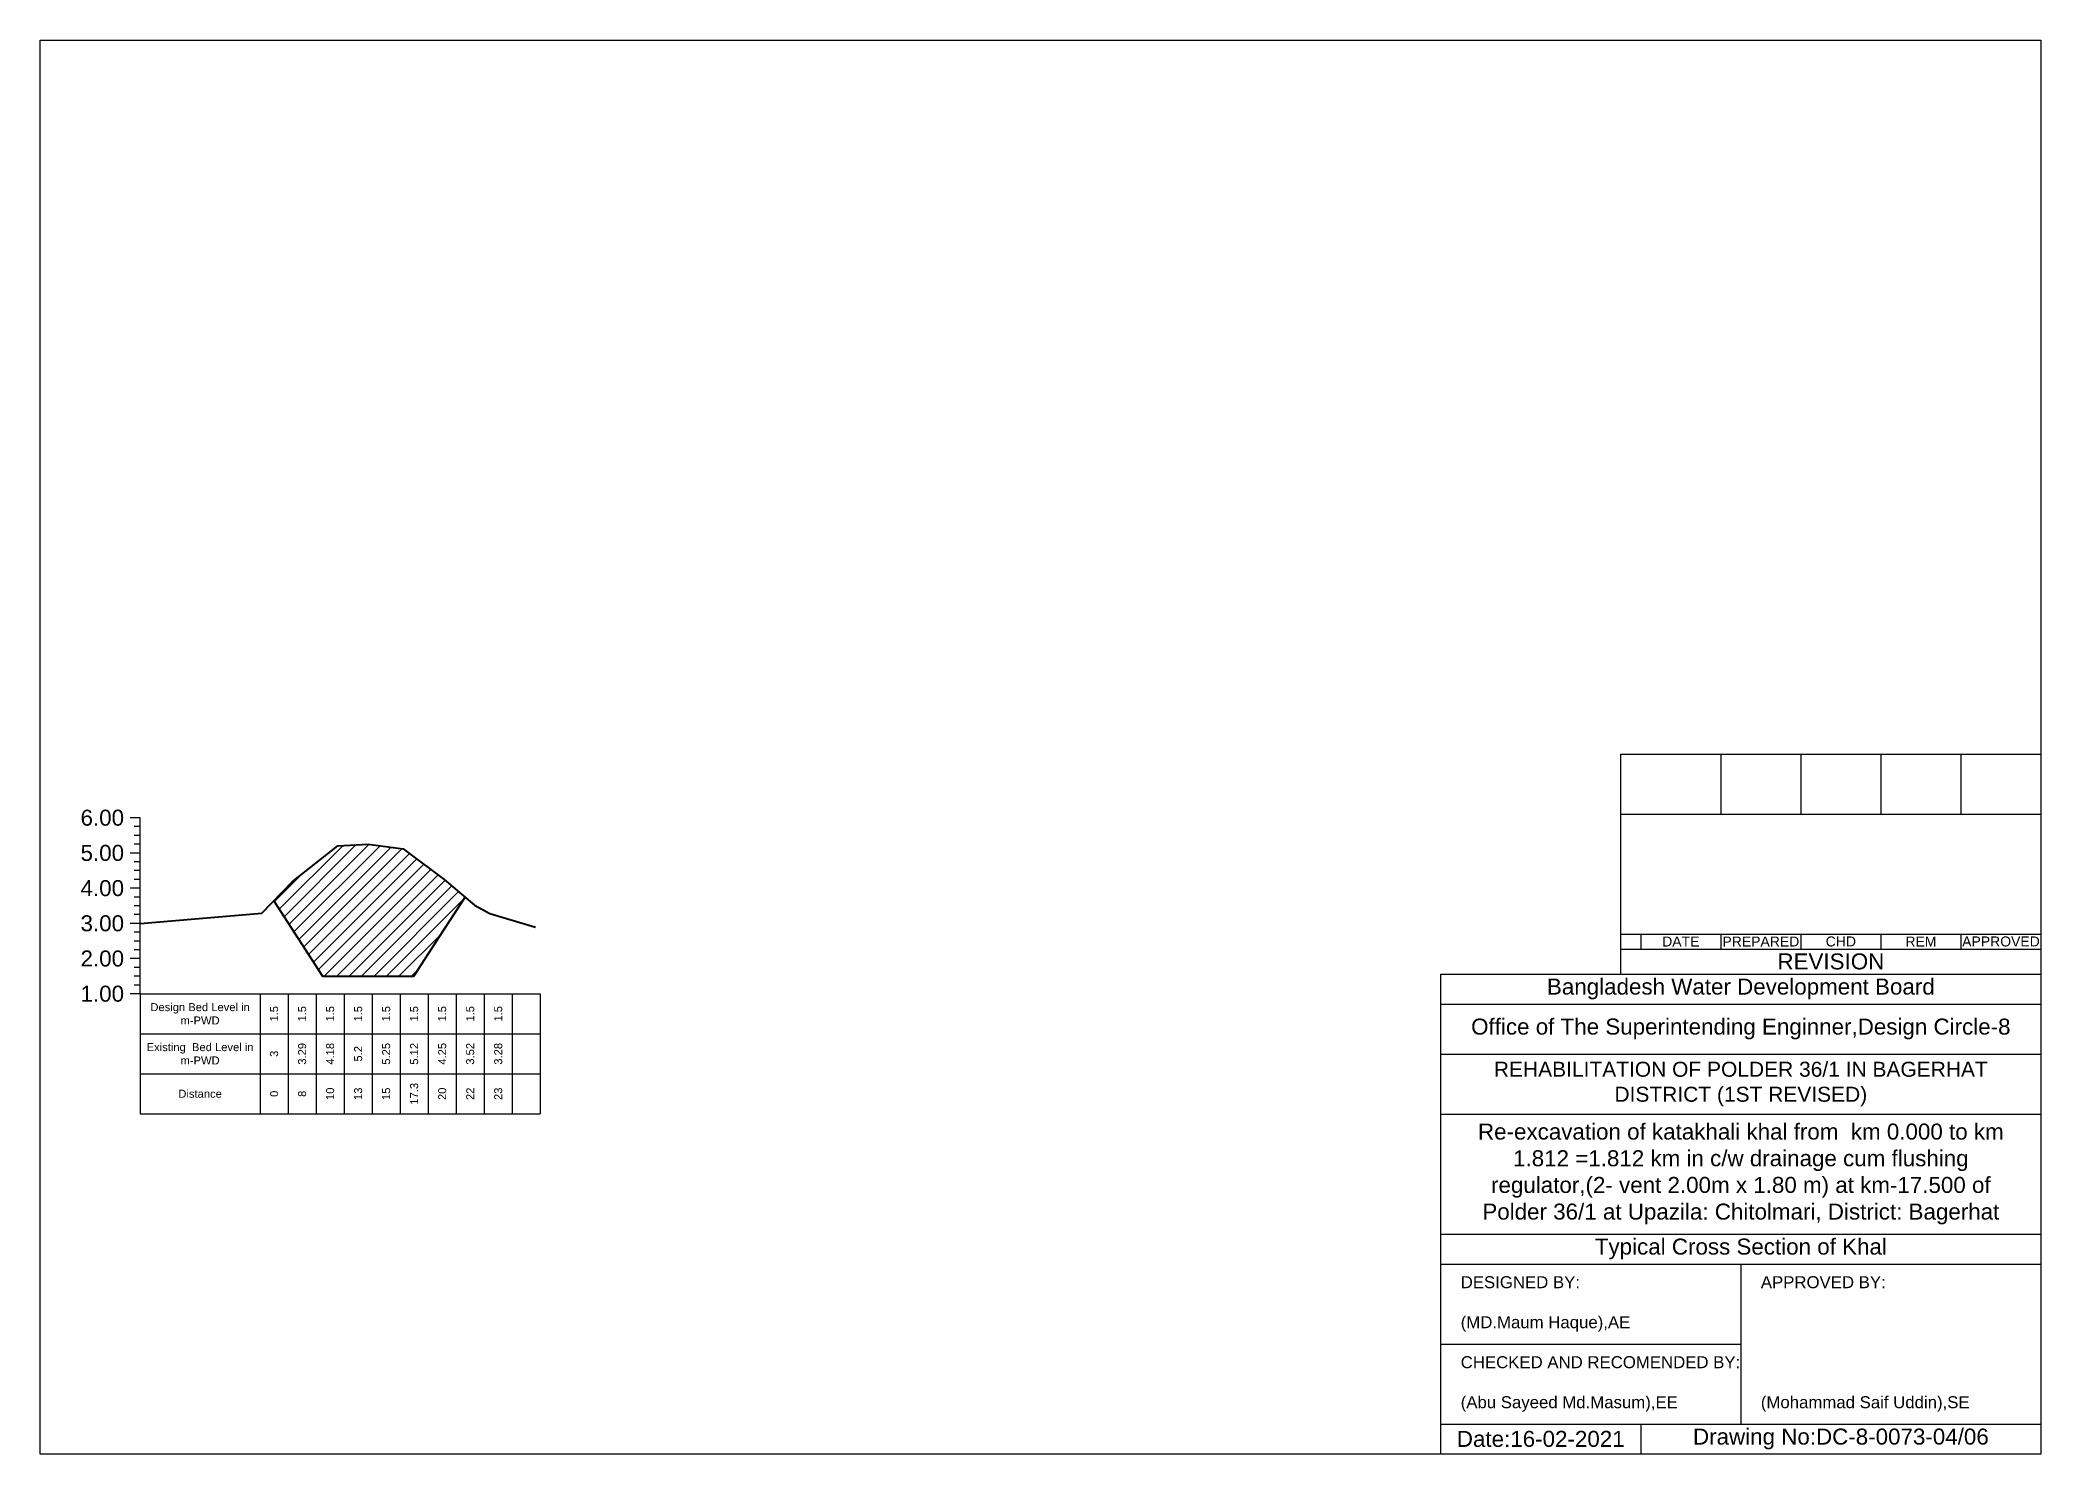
# Model space of a CAD drawing. Header units: inches. Extents: x 100000 to 145000, y -3535 to 0.
# Drawn here: x 120000 to 125000, y -3535 to 0 of the extents above; entities that cross this region are included whole.
import ezdxf

# ---------------------------------------------------------------- set-up
doc = ezdxf.new("R2010")
doc.units = ezdxf.units.IN
doc.header["$MEASUREMENT"] = 0
doc.styles.get("Standard").update_dxf_attribs({"font": 'arial.ttf'})

# ---------------------------------------------------------------- blocks, each defined once
blk = doc.blocks.new('*T2')
at = {"color": 0, "linetype": 'ByBlock', "lineweight": -2, "transparency": 16777216}
for p, q in [((0, 0), (1000, 0)), ((0, 0), (0, -300)), ((300, 0), (300, -300)), ((370, 0), (370, -300)), ((440, 0), (440, -300)), ((510, 0), (510, -300)), ((580, 0), (580, -300)), ((650, 0), (650, -300)), ((720, 0), (720, -300)), ((790, 0), (790, -300)), ((860, 0), (860, -300)), ((930, 0), (930, -300)), ((1000, 0), (1000, -300)), ((0, -100), (1000, -100)), ((0, -200), (1000, -200)), ((0, -300), (1000, -300))]:
    blk.add_line(p, q, dxfattribs=at)
at = {"color": 0, "transparency": 16777216, "char_height": 20, "width": 299.88, "attachment_point": 5}
for s, insert in [('Design Bed Level in m-PWD', (150, -50)), ('Existing  Bed Level in m-PWD', (150, -150)), ('Distance', (150, -250))]:
    blk.add_mtext(s, dxfattribs=dict(at, insert=insert))
at = {"color": 0, "transparency": 16777216, "char_height": 20, "width": 99.88, "attachment_point": 5, "rotation": 90}
for s, insert in [('1.5', (335, -50)), ('1.5', (405, -50)), ('1.5', (475, -50)), ('1.5', (545, -50)), ('1.5', (615, -50)), ('1.5', (685, -50)), ('1.5', (755, -50)), ('1.5', (825, -50)), ('1.5', (895, -50)), ('3', (335, -150)), ('3.29', (405, -150)), ('4.18', (475, -150)), ('5.2', (545, -150)), ('5.25', (615, -150)), ('5.12', (685, -150)), ('4.25', (755, -150)), ('3.52', (825, -150)), ('3.28', (895, -150)), ('0', (335, -250)), ('8', (405, -250)), ('10', (475, -250)), ('13', (545, -250)), ('15', (615, -250)), ('17.3', (685, -250)), ('20', (755, -250)), ('22', (825, -250)), ('23', (895, -250))]:
    blk.add_mtext(s, dxfattribs=dict(at, insert=insert))

msp = doc.modelspace()

# ---------------------------------------------------------------- hatches: boundary and pattern name
h = msp.add_hatch()
h.set_pattern_fill('ANSI31', color=256, scale=176, style=0)
h.paths.add_polyline_path([(120584, -2152.1), (120630, -2104.7), (120744, -2014.9), (120820, -2010.5), (120907.4, -2022), (121010, -2098.5), (121062.2, -2142.7), (120998.1, -2241.6), (120934, -2340.5), (120820, -2340.5), (120706, -2340.5), (120645, -2246.3)])

# ---------------------------------------------------------------- linework, layer by layer
for points in [[(120000, 0), (125000, 0), (125000, -3535), (120000, -3535)], [(120584, -2152.1), (120630, -2104.7), (120744, -2014.9), (120820, -2010.5), (120907.4, -2022), (121010, -2098.5), (121062.2, -2142.7), (120998.1, -2241.6), (120934, -2340.5), (120820, -2340.5), (120706, -2340.5), (120645, -2246.3), (120584, -2152.1)]]:
    msp.add_lwpolyline(points, close=True)
for points in [[(123950, -2335), (123950, -1785), (125000, -1785)], [(124000, -1785), (124000, -1785)], [(124200, -1785), (124200, -1935)], [(124400, -1785), (124400, -1935)], [(124600, -1785), (124600, -1935)], [(124800, -1785), (124800, -1935)], [(120250, -1944.5), (120225, -1944.5)], [(120250, -2384.5), (120250, -2296.5), (120250, -2208.5), (120250, -2120.5), (120250, -2032.5), (120250, -1944.5)], [(123950, -1935), (125000, -1935)], [(120250, -1966.5), (120235, -1966.5)], [(120250, -1988.5), (120235, -1988.5)], [(120250, -2032.5), (120225, -2032.5)], [(120250, -2010.5), (120235, -2010.5)], [(120250, -2054.5), (120235, -2054.5)], [(120250, -2076.5), (120235, -2076.5)], [(120250, -2098.5), (120235, -2098.5)], [(120250, -2120.5), (120225, -2120.5)], [(120250, -2142.5), (120235, -2142.5)], [(120250, -2164.5), (120235, -2164.5)], [(120250, -2186.5), (120235, -2186.5)], [(120250, -2208.5), (120225, -2208.5)], [(120250, -2230.5), (120235, -2230.5)], [(123950, -2235), (125000, -2235)], [(124000, -2235), (124000, -2272.5)], [(124200, -2235), (124200, -2272.5)], [(124400, -2235), (124400, -2272.5)], [(124600, -2235), (124600, -2272.5)], [(124800, -2235), (124800, -2272.5)], [(120250, -2296.5), (120225, -2296.5)], [(120250, -2252.5), (120235, -2252.5)], [(120250, -2274.5), (120235, -2274.5)], [(123950, -2272.5), (125000, -2272.5)], [(120250, -2318.5), (120235, -2318.5)], [(120250, -2340.5), (120235, -2340.5)], [(123500, -3535), (123500, -2335), (125000, -2335)], [(120250, -2384.5), (120225, -2384.5)], [(120250, -2362.5), (120235, -2362.5)], [(123500, -2410), (125000, -2410)], [(123500, -2535), (125000, -2535)], [(123500, -2685), (125000, -2685)], [(123500, -2985), (125000, -2985)], [(123500, -3060), (125000, -3060)], [(124250, -3060), (124250, -3460)], [(123500, -3260), (124250, -3260)], [(123500, -3460), (125000, -3460)], [(124000, -3460), (124000, -3535)]]:
    msp.add_lwpolyline(points)
at = {"color": 255, "lineweight": 40}
for points in [[(120250, -2208.5), (120554, -2183), (120630, -2104.7), (120744, -2014.9), (120820, -2010.5), (120907.4, -2022), (121010, -2098.5), (121086, -2162.8), (121124, -2183.9), (121238, -2218.2)], [(120584, -2152.1), (120645, -2246.3), (120706, -2340.5), (120820, -2340.5), (120934, -2340.5), (120998.1, -2241.6), (121062.2, -2142.7)]]:
    msp.add_lwpolyline(points, dxfattribs=at)

# ---------------------------------------------------------------- block references
msp.add_blockref('*T2', (120250, -2384.5))

# ---------------------------------------------------------------- texts
at = {"char_height": 40}
for s, insert, attachment_point in [('6.00', (120210, -1944.5), 6), ('5.00', (120210, -2032.5), 6), ('4.00', (120210, -2120.5), 6), ('3.00', (120210, -2208.5), 6), ('2.00', (120210, -2296.5), 6), ('Bangladesh Water Development Board', (124250, -2372.5), 5), ('1.00', (120210, -2384.5), 6), ('Office of The Superintending Enginner,Design Circle-8', (124250, -2472.5), 5)]:
    msp.add_mtext(s, dxfattribs=dict(at, insert=insert, attachment_point=attachment_point))
for s, insert, char_height, width, attachment_point in [('DATE', (124100, -2253.8), 25, 200, 5), ('PREPARED', (124300, -2253.8), 25, 200, 5), ('CHD', (124500, -2253.8), 25, 200, 5), ('REM', (124700, -2253.8), 25, 200, 5), ('APPROVED', (124900, -2253.8), 25, 200, 5), ('REVISION ', (124475, -2303.8), 40, 1050, 5), ('REHABILITATION OF POLDER 36/1 IN BAGERHAT DISTRICT (1ST REVISED)', (124250, -2610), 37.5, 1400, 5), ('Re-excavation of katakhali khal from  km 0.000 to km 1.812 =1.812 km in c/w drainage cum flushing regulator,(2- vent 2.00m x 1.80 m) at km-17.500 of Polder 36/1 at Upazila: Chitolmari, District: Bagerhat ^J', (124250, -2835), 40, 1400, 5), ('Typical Cross Section of Khal', (124250, -3022.5), 40, 1400, 5), ('DESIGNED BY:^J^J(MD.Maum Haque),AE', (123550, -3160), 30, 700, 4), ('APPROVED BY:^J^J^J^J^J^J(Mohammad Saif Uddin),SE', (124300, -3260), 30, 700, 4), ('CHECKED AND RECOMENDED BY:^J^J(Abu Sayeed Md.Masum),EE', (123550, -3360), 30, 700, 4), ('Date:16-02-2021', (123750, -3497.5), 40, 700, 5), ('Drawing No:DC-8-0073-04/06', (124500, -3497.5), 40, 1100, 5)]:
    msp.add_mtext(s, dxfattribs=dict(insert=insert, char_height=char_height, width=width, attachment_point=attachment_point))

doc.saveas('drawing.dxf')
